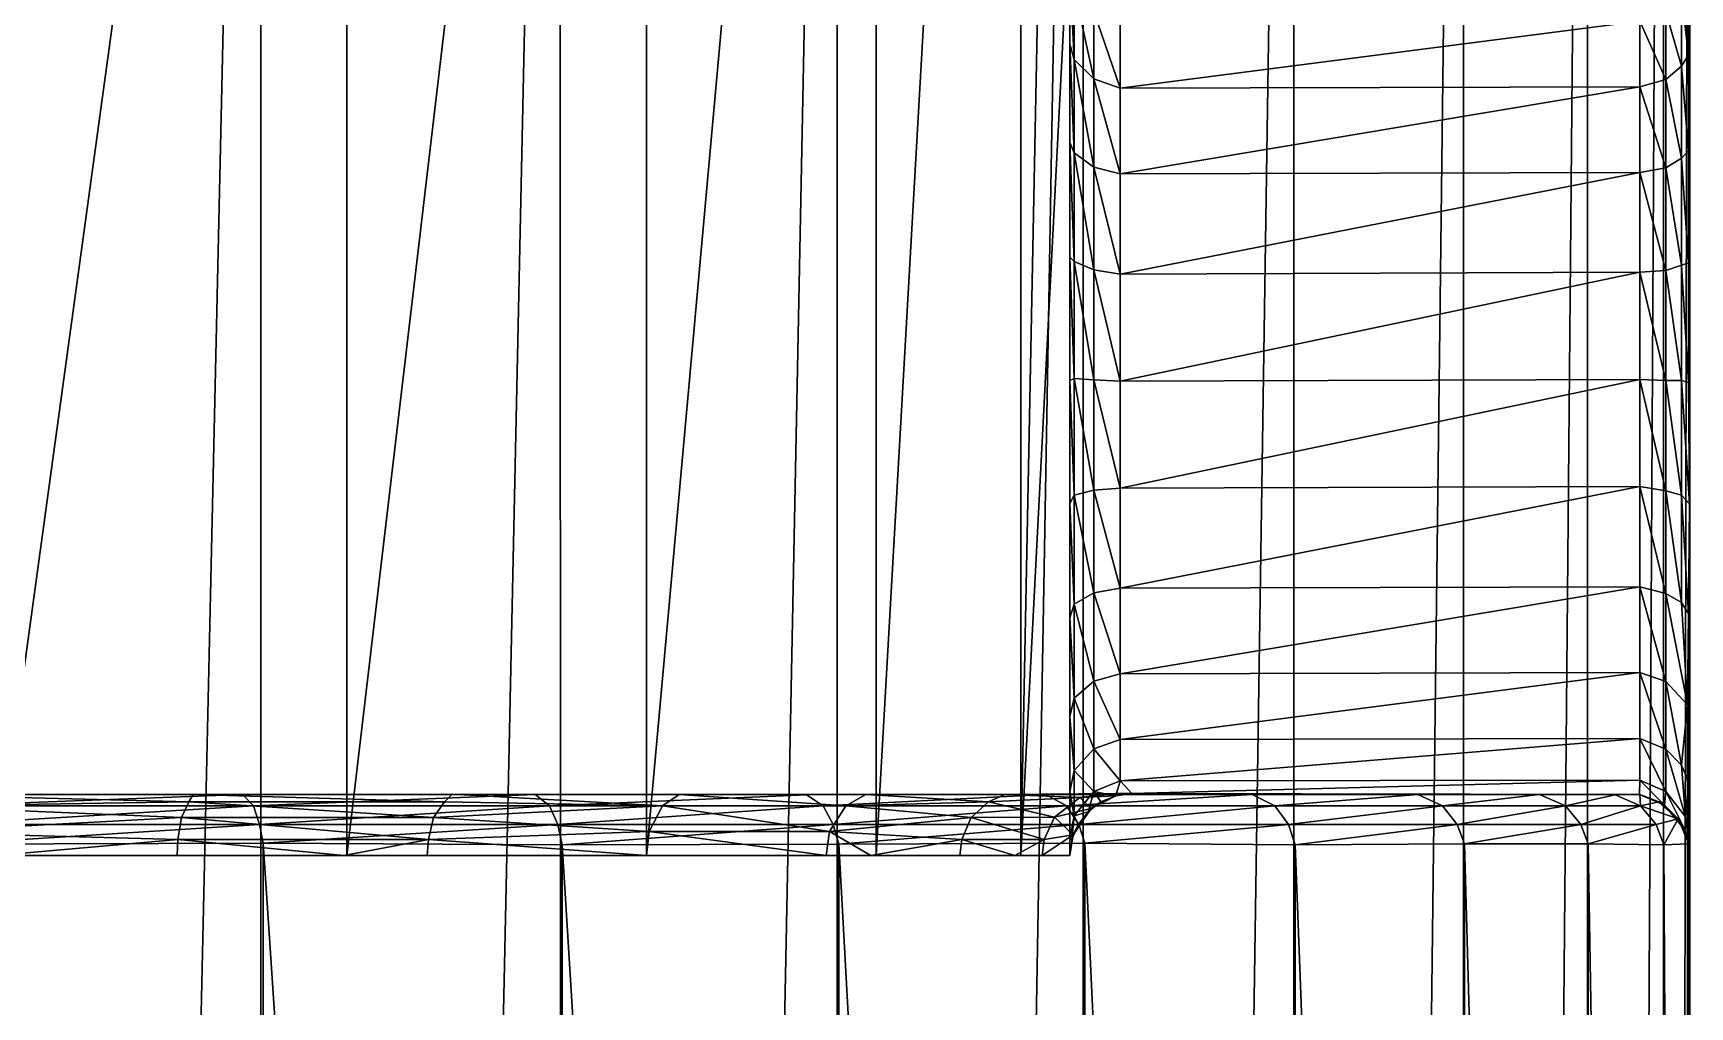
# Model space of a CAD drawing. Extents: x 1024.23 to 1033.17, y -779.2 to -772.4.
# Drawn here: x 1032.368 to 1033.17, y -773.703 to -773.232 of the extents above; entities that cross this region are included whole.
import ezdxf

# ---------------------------------------------------------------- set-up
doc = ezdxf.new("R2010")
doc.units = 0

msp = doc.modelspace()

# ---------------------------------------------------------------- linework, layer by layer
for points in [[(1032.52002, -772.400208, 2.893341), (1032.52002, -773.630188, 2.893341), (1032.351196, -773.630188, 2.823411)], [(1032.52002, -772.400208, 2.893341), (1032.351196, -773.630188, 2.823411), (1032.351196, -772.400208, 2.823411)], [(1032.665039, -772.400208, 3.004583), (1032.665039, -773.630188, 3.004583), (1032.52002, -773.630188, 2.893341)], [(1032.665039, -772.400208, 3.004583), (1032.52002, -773.630188, 2.893341), (1032.52002, -772.400208, 2.893341)], [(1032.776245, -772.400208, 3.149558), (1032.776245, -773.630188, 3.149558), (1032.665039, -773.630188, 3.004583)], [(1032.776245, -772.400208, 3.149558), (1032.665039, -773.630188, 3.004583), (1032.665039, -772.400208, 3.004583)], [(1032.846191, -772.400208, 3.318385), (1032.846191, -773.630188, 3.318385), (1032.776245, -773.630188, 3.149558)], [(1032.846191, -772.400208, 3.318385), (1032.776245, -773.630188, 3.149558), (1032.776245, -772.400208, 3.149558)], [(1032.869995, -772.430176, 3.499557), (1032.846191, -773.630188, 3.318385), (1032.846191, -772.400208, 3.318385)], [(1032.325806, -772.424988, 5.687001), (1032.327148, -779.175659, 5.686722), (1032.478149, -772.424438, 5.650414)], [(1032.478149, -772.424438, 5.650414), (1032.327148, -779.175659, 5.686722), (1032.479492, -779.176147, 5.64992)], [(1032.478149, -772.424438, 5.650414), (1032.479492, -779.176147, 5.64992), (1032.623169, -772.4245, 5.590468)], [(1032.623169, -772.4245, 5.590468), (1032.479492, -779.176147, 5.64992), (1032.624268, -779.175354, 5.590033)], [(1032.623169, -772.4245, 5.590468), (1032.624268, -779.175354, 5.590033), (1032.757202, -772.424988, 5.508614)], [(1032.757202, -772.424988, 5.508614), (1032.758179, -779.175659, 5.507812), (1032.876221, -772.424133, 5.406785)], [(1032.876221, -772.424133, 5.406785), (1032.758179, -779.175659, 5.507812), (1032.877197, -779.176147, 5.405822)], [(1032.876221, -772.424133, 5.406785), (1032.877197, -779.176147, 5.405822), (1032.978271, -772.424683, 5.287683)], [(1032.978271, -772.424683, 5.287683), (1032.877197, -779.176147, 5.405822), (1032.979004, -779.175354, 5.286726)], [(1032.978271, -772.424683, 5.287683), (1032.979004, -779.175354, 5.286726), (1033.060425, -772.424988, 5.15386)], [(1033.060425, -772.424988, 5.15386), (1033.060913, -779.175842, 5.152732), (1033.120361, -772.424133, 5.009064)], [(1033.120361, -772.424133, 5.009064), (1033.060913, -779.175842, 5.152732), (1033.12085, -779.175903, 5.007745)], [(1033.120361, -772.424133, 5.009064), (1033.12085, -779.175903, 5.007745), (1033.157227, -772.424683, 4.856637)], [(1033.157227, -772.424683, 4.856637), (1033.12085, -779.175903, 5.007745), (1033.157471, -779.175354, 4.855422)], [(1033.157227, -772.424683, 4.856637), (1033.157471, -779.175354, 4.855422), (1033.170044, -772.430176, 4.699555)], [(1032.757202, -772.424988, 5.508614), (1032.624268, -779.175354, 5.590033), (1032.758179, -779.175659, 5.507812)], [(1032.869995, -773.170166, 3.499557), (1032.846191, -773.630188, 3.318385), (1032.869995, -772.430176, 3.499557)], [(1033.060425, -772.424988, 5.15386), (1032.979004, -779.175354, 5.286726), (1033.060913, -779.175842, 5.152732)], [(1033.170044, -772.430176, 4.699555), (1033.157471, -779.175354, 4.855422), (1033.169922, -779.174377, 4.697008)], [(1033.169434, -773.343262, 3.916003), (1033.169434, -773.289124, 3.893894), (1033.170044, -772.430176, 4.699555)], [(1033.170044, -772.430176, 4.699555), (1033.169434, -773.289124, 3.893894), (1033.169434, -773.242615, 3.85854)], [(1033.170044, -772.430176, 4.699555), (1033.169434, -773.242615, 3.85854), (1033.169434, -773.206848, 3.812354)], [(1033.170044, -772.430176, 4.699555), (1033.1698, -773.460022, 3.916914), (1033.169434, -773.401184, 3.923361)], [(1033.170044, -772.430176, 4.699555), (1033.169434, -773.401184, 3.923361), (1033.169434, -773.343262, 3.916003)], [(1033.169922, -779.174377, 4.697008), (1033.1698, -773.460022, 3.916914), (1033.170044, -772.430176, 4.699555)], [(1032.869995, -773.170166, 3.499557), (1032.869995, -773.630188, 3.499557), (1032.846191, -773.630188, 3.318385)], [(1032.869995, -773.630188, 3.499557), (1032.869995, -773.170166, 3.499557), (1032.869995, -773.630188, 3.699557)], [(1032.869995, -773.630188, 3.699557), (1032.869995, -773.170166, 3.499557), (1032.869995, -773.170166, 3.699557)], [(1032.869995, -773.630188, 3.699557), (1032.869995, -773.170166, 3.699557), (1032.869995, -773.17804, 3.759085)], [(1032.869995, -773.17804, 3.759085), (1032.869995, -773.200989, 3.814557), (1032.869995, -773.630188, 3.699557)], [(1032.869995, -773.630188, 3.699557), (1032.869995, -773.200989, 3.814557), (1032.869995, -773.237549, 3.862192)], [(1032.869995, -773.237549, 3.862192), (1032.869995, -773.200989, 3.814557), (1032.87207, -773.244995, 3.853353)], [(1032.87207, -773.244995, 3.853353), (1032.869995, -773.200989, 3.814557), (1032.87207, -773.210449, 3.807946)], [(1032.87207, -773.244995, 3.853353), (1032.87207, -773.210449, 3.807946), (1032.881592, -773.254333, 3.845109)], [(1032.881592, -773.254333, 3.845109), (1032.87207, -773.210449, 3.807946), (1032.881592, -773.22168, 3.802413)], [(1033.169434, -773.206848, 3.812354), (1033.169434, -773.242615, 3.85854), (1033.166016, -773.213989, 3.807057)], [(1033.166016, -773.213989, 3.807057), (1033.166016, -773.248169, 3.851585), (1033.158447, -773.221863, 3.802722)], [(1033.166016, -773.213989, 3.807057), (1033.169434, -773.242615, 3.85854), (1033.166016, -773.248169, 3.851585)], [(1032.881592, -773.254333, 3.845109), (1032.881592, -773.22168, 3.802413), (1032.894287, -773.258728, 3.841599)], [(1032.894287, -773.258728, 3.841599), (1032.881592, -773.22168, 3.802413), (1032.894287, -773.226807, 3.800155)], [(1033.145752, -773.258118, 3.840983), (1032.894287, -773.258728, 3.841599), (1033.145752, -773.226379, 3.799402)], [(1033.145752, -773.226379, 3.799402), (1032.894287, -773.258728, 3.841599), (1032.894287, -773.226807, 3.800155)], [(1033.158447, -773.221863, 3.802722), (1033.158447, -773.254578, 3.845359), (1033.145752, -773.226379, 3.799402)], [(1033.145752, -773.226379, 3.799402), (1033.158447, -773.254578, 3.845359), (1033.145752, -773.258118, 3.840983)], [(1033.158447, -773.221863, 3.802722), (1033.166016, -773.248169, 3.851585), (1033.158447, -773.254578, 3.845359)], [(1032.869995, -773.630188, 3.699557), (1032.869995, -773.237549, 3.862192), (1032.869995, -773.285156, 3.898742)], [(1032.869995, -773.285156, 3.898742), (1032.869995, -773.237549, 3.862192), (1032.87207, -773.290039, 3.888279)], [(1032.87207, -773.290039, 3.888279), (1032.869995, -773.237549, 3.862192), (1032.87207, -773.244995, 3.853353)], [(1033.169434, -773.242615, 3.85854), (1033.169434, -773.289124, 3.893894), (1033.166016, -773.248169, 3.851585)], [(1032.87207, -773.290039, 3.888279), (1032.87207, -773.244995, 3.853353), (1032.881592, -773.296997, 3.877887)], [(1032.881592, -773.296997, 3.877887), (1032.87207, -773.244995, 3.853353), (1032.881592, -773.254333, 3.845109)], [(1033.166016, -773.248169, 3.851585), (1033.166016, -773.292664, 3.885752), (1033.158447, -773.254578, 3.845359)], [(1033.166016, -773.248169, 3.851585), (1033.169434, -773.289124, 3.893894), (1033.166016, -773.292664, 3.885752)], [(1032.881592, -773.296997, 3.877887), (1032.881592, -773.254333, 3.845109), (1032.894287, -773.300293, 3.873363)], [(1032.894287, -773.300293, 3.873363), (1032.881592, -773.254333, 3.845109), (1032.894287, -773.258728, 3.841599)], [(1033.145752, -773.299561, 3.872928), (1032.894287, -773.300293, 3.873363), (1033.145752, -773.258118, 3.840983)], [(1033.145752, -773.258118, 3.840983), (1032.894287, -773.300293, 3.873363), (1032.894287, -773.258728, 3.841599)], [(1033.158447, -773.254578, 3.845359), (1033.158447, -773.297302, 3.878065), (1033.145752, -773.258118, 3.840983)], [(1033.145752, -773.258118, 3.840983), (1033.158447, -773.297302, 3.878065), (1033.145752, -773.299561, 3.872928)], [(1033.158447, -773.254578, 3.845359), (1033.166016, -773.292664, 3.885752), (1033.158447, -773.297302, 3.878065)], [(1032.869995, -773.340637, 3.92172), (1032.869995, -773.630188, 3.699557), (1032.869995, -773.285156, 3.898742)], [(1032.869995, -773.340637, 3.92172), (1032.869995, -773.285156, 3.898742), (1032.87207, -773.342651, 3.910345)], [(1032.87207, -773.342651, 3.910345), (1032.869995, -773.285156, 3.898742), (1032.87207, -773.290039, 3.888279)], [(1032.87207, -773.342651, 3.910345), (1032.87207, -773.290039, 3.888279), (1032.881592, -773.34668, 3.898512)], [(1032.881592, -773.34668, 3.898512), (1032.87207, -773.290039, 3.888279), (1032.881592, -773.296997, 3.877887)], [(1033.169434, -773.289124, 3.893894), (1033.169434, -773.343262, 3.916003), (1033.166016, -773.292664, 3.885752)], [(1032.881592, -773.34668, 3.898512), (1032.881592, -773.296997, 3.877887), (1032.894287, -773.348755, 3.893283)], [(1032.894287, -773.348755, 3.893283), (1032.881592, -773.296997, 3.877887), (1032.894287, -773.300293, 3.873363)], [(1033.158447, -773.297302, 3.878065), (1033.158447, -773.346985, 3.898604), (1033.145752, -773.299561, 3.872928)], [(1033.166016, -773.292664, 3.885752), (1033.166016, -773.344482, 3.907231), (1033.158447, -773.297302, 3.878065)], [(1033.158447, -773.297302, 3.878065), (1033.166016, -773.344482, 3.907231), (1033.158447, -773.346985, 3.898604)], [(1033.166016, -773.292664, 3.885752), (1033.169434, -773.343262, 3.916003), (1033.166016, -773.344482, 3.907231)], [(1033.145752, -773.347839, 3.893057), (1032.894287, -773.348755, 3.893283), (1033.145752, -773.299561, 3.872928)], [(1033.145752, -773.299561, 3.872928), (1032.894287, -773.348755, 3.893283), (1032.894287, -773.300293, 3.873363)], [(1033.145752, -773.299561, 3.872928), (1033.158447, -773.346985, 3.898604), (1033.145752, -773.347839, 3.893057)], [(1032.869995, -773.622314, 3.759085), (1032.869995, -773.630188, 3.699557), (1032.869995, -773.340637, 3.92172)], [(1032.869995, -773.515137, 3.898742), (1032.869995, -773.340637, 3.92172), (1032.869995, -773.459717, 3.92172)], [(1032.869995, -773.459717, 3.92172), (1032.869995, -773.340637, 3.92172), (1032.869995, -773.400208, 3.929557)], [(1032.869995, -773.515137, 3.898742), (1032.869995, -773.562805, 3.862192), (1032.869995, -773.340637, 3.92172)], [(1032.869995, -773.340637, 3.92172), (1032.869995, -773.562805, 3.862192), (1032.869995, -773.599365, 3.814557)], [(1032.869995, -773.340637, 3.92172), (1032.869995, -773.599365, 3.814557), (1032.869995, -773.622314, 3.759085)], [(1032.869995, -773.400208, 3.929557), (1032.869995, -773.340637, 3.92172), (1032.87207, -773.399231, 3.918045)], [(1032.87207, -773.399231, 3.918045), (1032.869995, -773.340637, 3.92172), (1032.87207, -773.342651, 3.910345)], [(1032.87207, -773.399231, 3.918045), (1032.87207, -773.342651, 3.910345), (1032.881592, -773.400024, 3.905577)], [(1032.881592, -773.400024, 3.905577), (1032.87207, -773.342651, 3.910345), (1032.881592, -773.34668, 3.898512)], [(1032.881592, -773.400024, 3.905577), (1032.881592, -773.34668, 3.898512), (1032.894287, -773.400635, 3.9)], [(1032.894287, -773.400635, 3.9), (1032.881592, -773.34668, 3.898512), (1032.894287, -773.348755, 3.893283)], [(1033.166016, -773.344482, 3.907231), (1033.166016, -773.400208, 3.914557), (1033.158447, -773.346985, 3.898604)], [(1033.169434, -773.343262, 3.916003), (1033.169434, -773.401184, 3.923361), (1033.166016, -773.344482, 3.907231)], [(1033.166016, -773.344482, 3.907231), (1033.169434, -773.401184, 3.923361), (1033.166016, -773.400208, 3.914557)], [(1033.145752, -773.39978, 3.9), (1032.894287, -773.400635, 3.9), (1033.145752, -773.347839, 3.893057)], [(1033.145752, -773.347839, 3.893057), (1032.894287, -773.400635, 3.9), (1032.894287, -773.348755, 3.893283)], [(1033.158447, -773.346985, 3.898604), (1033.158447, -773.40033, 3.905577), (1033.145752, -773.347839, 3.893057)], [(1033.145752, -773.347839, 3.893057), (1033.158447, -773.40033, 3.905577), (1033.145752, -773.39978, 3.9)], [(1033.158447, -773.346985, 3.898604), (1033.166016, -773.400208, 3.914557), (1033.158447, -773.40033, 3.905577)], [(1032.87207, -773.45575, 3.910856), (1032.869995, -773.400208, 3.929557), (1032.87207, -773.399231, 3.918045)], [(1032.869995, -773.459717, 3.92172), (1032.869995, -773.400208, 3.929557), (1032.87207, -773.45575, 3.910856)], [(1032.87207, -773.45575, 3.910856), (1032.87207, -773.399231, 3.918045), (1032.881592, -773.453369, 3.898604)], [(1032.881592, -773.453369, 3.898604), (1032.87207, -773.399231, 3.918045), (1032.881592, -773.400024, 3.905577)], [(1032.881592, -773.453369, 3.898604), (1032.881592, -773.400024, 3.905577), (1032.894287, -773.452454, 3.893057)], [(1032.894287, -773.452454, 3.893057), (1032.881592, -773.400024, 3.905577), (1032.894287, -773.400635, 3.9)], [(1032.894287, -773.400635, 3.9), (1033.145752, -773.39978, 3.9), (1032.894287, -773.452454, 3.893057)], [(1032.894287, -773.452454, 3.893057), (1033.145752, -773.39978, 3.9), (1033.145752, -773.451599, 3.893283)], [(1033.158447, -773.40033, 3.905577), (1033.158447, -773.453674, 3.898512), (1033.145752, -773.39978, 3.9)], [(1033.145752, -773.39978, 3.9), (1033.158447, -773.453674, 3.898512), (1033.145752, -773.451599, 3.893283)], [(1033.166016, -773.400208, 3.914557), (1033.166016, -773.455811, 3.907231), (1033.158447, -773.40033, 3.905577)], [(1033.158447, -773.40033, 3.905577), (1033.166016, -773.455811, 3.907231), (1033.158447, -773.453674, 3.898512)], [(1033.169434, -773.401184, 3.923361), (1033.1698, -773.460022, 3.916914), (1033.166016, -773.400208, 3.914557)], [(1033.166016, -773.400208, 3.914557), (1033.1698, -773.460022, 3.916914), (1033.166016, -773.455811, 3.907231)], [(1032.87207, -773.508545, 3.889266), (1032.869995, -773.459717, 3.92172), (1032.87207, -773.45575, 3.910856)], [(1032.881592, -773.502991, 3.878066), (1032.87207, -773.45575, 3.910856), (1032.881592, -773.453369, 3.898604)], [(1032.87207, -773.508545, 3.889266), (1032.87207, -773.45575, 3.910856), (1032.881592, -773.502991, 3.878066)], [(1032.894287, -773.500793, 3.872928), (1032.881592, -773.453369, 3.898604), (1032.894287, -773.452454, 3.893057)], [(1032.881592, -773.502991, 3.878066), (1032.881592, -773.453369, 3.898604), (1032.894287, -773.500793, 3.872928)], [(1032.894287, -773.452454, 3.893057), (1033.145752, -773.451599, 3.893283), (1032.894287, -773.500793, 3.872928)], [(1032.894287, -773.500793, 3.872928), (1033.145752, -773.451599, 3.893283), (1033.145752, -773.500061, 3.873363)], [(1033.158447, -773.453674, 3.898512), (1033.158447, -773.503296, 3.877887), (1033.145752, -773.451599, 3.893283)], [(1033.145752, -773.451599, 3.893283), (1033.158447, -773.503296, 3.877887), (1033.145752, -773.500061, 3.873363)], [(1033.166016, -773.455811, 3.907231), (1033.166016, -773.50769, 3.885752), (1033.158447, -773.453674, 3.898512)], [(1033.158447, -773.453674, 3.898512), (1033.166016, -773.50769, 3.885752), (1033.158447, -773.503296, 3.877887)], [(1033.1698, -773.460022, 3.916914), (1033.169434, -773.513, 3.892862), (1033.166016, -773.455811, 3.907231)], [(1033.166016, -773.455811, 3.907231), (1033.169434, -773.513, 3.892862), (1033.166016, -773.50769, 3.885752)], [(1032.869995, -773.515137, 3.898742), (1032.869995, -773.459717, 3.92172), (1032.87207, -773.508545, 3.889266)], [(1033.169434, -773.513, 3.892862), (1033.1698, -773.460022, 3.916914), (1033.1698, -775.80603, 3.813481)], [(1033.1698, -775.80603, 3.813481), (1033.1698, -773.460022, 3.916914), (1033.169434, -775.842651, 3.85854)], [(1033.1698, -776.00177, 3.924861), (1033.169434, -775.943237, 3.916003), (1033.1698, -773.460022, 3.916914)], [(1033.1698, -773.460022, 3.916914), (1033.169434, -775.943237, 3.916003), (1033.169434, -775.88916, 3.893895)], [(1033.1698, -773.460022, 3.916914), (1033.169434, -775.88916, 3.893895), (1033.169434, -775.842651, 3.85854)], [(1033.169922, -779.174377, 4.697008), (1033.1698, -776.00177, 3.924861), (1033.1698, -773.460022, 3.916914)], [(1032.881592, -773.545715, 3.84536), (1032.87207, -773.508545, 3.889266), (1032.881592, -773.502991, 3.878066)], [(1032.894287, -773.542175, 3.840984), (1032.881592, -773.502991, 3.878066), (1032.894287, -773.500793, 3.872928)], [(1032.881592, -773.545715, 3.84536), (1032.881592, -773.502991, 3.878066), (1032.894287, -773.542175, 3.840984)], [(1032.894287, -773.500793, 3.872928), (1033.145752, -773.500061, 3.873363), (1032.894287, -773.542175, 3.840984)], [(1032.894287, -773.542175, 3.840984), (1033.145752, -773.500061, 3.873363), (1033.145752, -773.541565, 3.841599)], [(1033.158447, -773.503296, 3.877887), (1033.158447, -773.545959, 3.84511), (1033.145752, -773.500061, 3.873363)], [(1033.145752, -773.500061, 3.873363), (1033.158447, -773.545959, 3.84511), (1033.145752, -773.541565, 3.841599)], [(1033.166016, -773.50769, 3.885752), (1033.168823, -773.55719, 3.853808), (1033.158447, -773.503296, 3.877887)], [(1033.158447, -773.503296, 3.877887), (1033.168823, -773.55719, 3.853808), (1033.158447, -773.545959, 3.84511)], [(1032.87207, -773.554016, 3.85475), (1032.869995, -773.515137, 3.898742), (1032.87207, -773.508545, 3.889266)], [(1032.869995, -773.562805, 3.862192), (1032.869995, -773.515137, 3.898742), (1032.87207, -773.554016, 3.85475)], [(1032.87207, -773.554016, 3.85475), (1032.87207, -773.508545, 3.889266), (1032.881592, -773.545715, 3.84536)], [(1033.169434, -773.513, 3.892862), (1033.168823, -773.55719, 3.853808), (1033.166016, -773.50769, 3.885752)], [(1033.1698, -775.80603, 3.813481), (1033.168823, -773.55719, 3.853808), (1033.169434, -773.513, 3.892862)], [(1032.881592, -773.578491, 3.802723), (1032.87207, -773.554016, 3.85475), (1032.881592, -773.545715, 3.84536)], [(1032.894287, -773.573975, 3.799402), (1032.881592, -773.545715, 3.84536), (1032.894287, -773.542175, 3.840984)], [(1032.881592, -773.578491, 3.802723), (1032.881592, -773.545715, 3.84536), (1032.894287, -773.573975, 3.799402)], [(1032.894287, -773.542175, 3.840984), (1033.145752, -773.541565, 3.841599), (1032.894287, -773.573975, 3.799402)], [(1032.894287, -773.573975, 3.799402), (1033.145752, -773.541565, 3.841599), (1033.145752, -773.573547, 3.800155)], [(1033.158447, -773.545959, 3.84511), (1033.158447, -773.578674, 3.802413), (1033.145752, -773.541565, 3.841599)], [(1033.145752, -773.541565, 3.841599), (1033.158447, -773.578674, 3.802413), (1033.145752, -773.573547, 3.800155)], [(1033.168823, -773.55719, 3.853808), (1033.166016, -773.586365, 3.807057), (1033.158447, -773.545959, 3.84511)], [(1033.158447, -773.545959, 3.84511), (1033.166016, -773.586365, 3.807057), (1033.158447, -773.578674, 3.802413)], [(1032.87207, -773.588928, 3.809657), (1032.869995, -773.562805, 3.862192), (1032.87207, -773.554016, 3.85475)], [(1032.87207, -773.588928, 3.809657), (1032.87207, -773.554016, 3.85475), (1032.881592, -773.578491, 3.802723)], [(1032.869995, -773.599365, 3.814557), (1032.869995, -773.562805, 3.862192), (1032.87207, -773.588928, 3.809657)], [(1033.168823, -773.55719, 3.853808), (1033.169434, -773.594482, 3.810566), (1033.166016, -773.586365, 3.807057)], [(1033.1698, -775.80603, 3.813481), (1033.169434, -773.594482, 3.810566), (1033.168823, -773.55719, 3.853808)], [(1032.881592, -773.599121, 3.75305), (1032.87207, -773.588928, 3.809657), (1032.881592, -773.578491, 3.802723)], [(1032.894287, -773.593933, 3.751015), (1032.881592, -773.578491, 3.802723), (1032.894287, -773.573975, 3.799402)], [(1032.881592, -773.599121, 3.75305), (1032.881592, -773.578491, 3.802723), (1032.894287, -773.593933, 3.751015)], [(1032.894287, -773.573975, 3.799402), (1033.145752, -773.573547, 3.800155), (1032.894287, -773.593933, 3.751015)], [(1032.894287, -773.593933, 3.751015), (1033.145752, -773.573547, 3.800155), (1033.145752, -773.593689, 3.751856)], [(1033.158447, -773.578674, 3.802413), (1033.158447, -773.599182, 3.752708), (1033.145752, -773.573547, 3.800155)], [(1033.145752, -773.573547, 3.800155), (1033.158447, -773.599182, 3.752708), (1033.145752, -773.593689, 3.751856)], [(1033.166016, -773.586365, 3.807057), (1033.167969, -773.61145, 3.755153), (1033.158447, -773.578674, 3.802413)], [(1033.158447, -773.578674, 3.802413), (1033.167969, -773.61145, 3.755153), (1033.158447, -773.599182, 3.752708)], [(1033.169434, -773.594482, 3.810566), (1033.167969, -773.61145, 3.755153), (1033.166016, -773.586365, 3.807057)], [(1032.87207, -773.610962, 3.75706), (1032.869995, -773.599365, 3.814557), (1032.87207, -773.588928, 3.809657)], [(1032.87207, -773.610962, 3.75706), (1032.87207, -773.588928, 3.809657), (1032.881592, -773.599121, 3.75305)], [(1032.892212, -773.601196, 3.699557), (1032.881592, -773.599121, 3.75305), (1032.894287, -773.593933, 3.751015)], [(1032.892212, -773.601196, 3.699557), (1032.894287, -773.593933, 3.751015), (1032.900024, -773.600159, 3.699557)], [(1032.894287, -773.593933, 3.751015), (1033.145752, -773.593689, 3.751856), (1032.900024, -773.600159, 3.699557)], [(1032.900024, -773.600159, 3.699557), (1033.145752, -773.593689, 3.751856), (1033.14563, -773.600586, 3.700145)], [(1033.145752, -773.593689, 3.751856), (1033.157837, -773.605774, 3.699558), (1033.14563, -773.600586, 3.700145)], [(1033.158447, -773.599182, 3.752708), (1033.157837, -773.605774, 3.699558), (1033.145752, -773.593689, 3.751856)], [(1033.169434, -773.594482, 3.810566), (1033.170044, -773.627075, 3.74413), (1033.167969, -773.61145, 3.755153)], [(1033.170044, -773.627075, 3.74413), (1033.169434, -773.594482, 3.810566), (1033.1698, -775.80603, 3.813481)], [(1032.443604, -773.604187, 2.838985), (1032.310669, -773.600708, 2.78934), (1032.308594, -773.606323, 2.801836)], [(1032.310669, -773.600708, 2.78934), (1032.469482, -773.600647, 2.570938), (1032.31604, -773.600403, 2.53541)], [(1032.445557, -773.600647, 2.829747), (1032.469482, -773.600647, 2.570938), (1032.310669, -773.600708, 2.78934)], [(1032.445557, -773.600647, 2.829747), (1032.310669, -773.600708, 2.78934), (1032.443604, -773.604187, 2.838985)], [(1032.469482, -773.600647, 2.570938), (1032.323975, -773.60614, 2.523248), (1032.31604, -773.600403, 2.53541)], [(1032.469482, -773.600647, 2.570938), (1032.474854, -773.60614, 2.559357), (1032.323975, -773.60614, 2.523248)], [(1032.567261, -773.604187, 2.905057), (1032.445557, -773.600647, 2.829747), (1032.443604, -773.604187, 2.838985)], [(1032.571045, -773.600525, 2.895977), (1032.611084, -773.600647, 2.629219), (1032.445557, -773.600647, 2.829747)], [(1032.571045, -773.600525, 2.895977), (1032.445557, -773.600647, 2.829747), (1032.567261, -773.604187, 2.905057)], [(1032.445557, -773.600647, 2.829747), (1032.611084, -773.600647, 2.629219), (1032.469482, -773.600647, 2.570938)], [(1032.611084, -773.600647, 2.629219), (1032.474854, -773.60614, 2.559357), (1032.469482, -773.600647, 2.570938)], [(1032.611084, -773.600647, 2.629219), (1032.618164, -773.60614, 2.618617), (1032.474854, -773.60614, 2.559357)], [(1032.672852, -773.60614, 2.996006), (1032.571045, -773.600525, 2.895977), (1032.567261, -773.604187, 2.905057)], [(1032.680908, -773.600647, 2.986197), (1032.858398, -773.600647, 2.808109), (1032.571045, -773.600525, 2.895977)], [(1032.858398, -773.600647, 2.808109), (1032.742432, -773.600769, 2.708786), (1032.571045, -773.600525, 2.895977)], [(1032.571045, -773.600525, 2.895977), (1032.742432, -773.600769, 2.708786), (1032.611084, -773.600647, 2.629219)], [(1032.680908, -773.600647, 2.986197), (1032.571045, -773.600525, 2.895977), (1032.672852, -773.60614, 2.996006)], [(1032.742432, -773.600769, 2.708786), (1032.618164, -773.60614, 2.618617), (1032.611084, -773.600647, 2.629219)], [(1032.742432, -773.600769, 2.708786), (1032.750488, -773.60614, 2.699569), (1032.618164, -773.60614, 2.618617)], [(1032.761475, -773.60614, 3.10378), (1032.680908, -773.600647, 2.986197), (1032.672852, -773.60614, 2.996006)], [(1032.77124, -773.600647, 3.095739), (1032.95813, -773.600647, 2.924313), (1032.680908, -773.600647, 2.986197)], [(1032.680908, -773.600647, 2.986197), (1032.95813, -773.600647, 2.924313), (1032.858398, -773.600647, 2.808109)], [(1032.77124, -773.600647, 3.095739), (1032.680908, -773.600647, 2.986197), (1032.761475, -773.60614, 3.10378)], [(1032.858398, -773.600647, 2.808109), (1032.750488, -773.60614, 2.699569), (1032.742432, -773.600769, 2.708786)], [(1032.858398, -773.600647, 2.808109), (1032.868408, -773.60614, 2.80022), (1032.750488, -773.60614, 2.699569)], [(1032.761475, -773.60614, 3.10378), (1032.830566, -773.604187, 3.225939), (1032.77124, -773.600647, 3.095739)], [(1032.838501, -773.600647, 3.2208), (1033.03833, -773.600647, 3.054683), (1032.77124, -773.600647, 3.095739)], [(1032.77124, -773.600647, 3.095739), (1033.03833, -773.600647, 3.054683), (1032.95813, -773.600647, 2.924313)], [(1032.77124, -773.600647, 3.095739), (1032.830566, -773.604187, 3.225939), (1032.838501, -773.600647, 3.2208)], [(1032.874756, -773.602112, 3.358486), (1032.838501, -773.600647, 3.2208), (1032.830566, -773.604187, 3.225939)], [(1032.874756, -773.602112, 3.358486), (1032.830566, -773.604187, 3.225939), (1032.862549, -773.611511, 3.361587)], [(1032.891968, -773.600159, 3.38685), (1033.09729, -773.600647, 3.196005), (1032.838501, -773.600647, 3.2208)], [(1032.891968, -773.600159, 3.38685), (1032.838501, -773.600647, 3.2208), (1032.874756, -773.602112, 3.358486)], [(1032.838501, -773.600647, 3.2208), (1033.09729, -773.600647, 3.196005), (1033.03833, -773.600647, 3.054683)], [(1032.95813, -773.600647, 2.924313), (1032.868408, -773.60614, 2.80022), (1032.858398, -773.600647, 2.808109)], [(1032.880249, -773.607361, 3.499633), (1032.874756, -773.602112, 3.358486), (1032.862549, -773.611511, 3.361587)], [(1032.95813, -773.600647, 2.924313), (1032.969238, -773.60614, 2.918088), (1032.868408, -773.60614, 2.80022)], [(1032.869995, -773.622314, 3.759085), (1032.869995, -773.599365, 3.814557), (1032.87207, -773.610962, 3.75706)], [(1032.878784, -773.608948, 3.699557), (1032.87207, -773.610962, 3.75706), (1032.881592, -773.599121, 3.75305)], [(1032.892212, -773.601196, 3.499557), (1032.891968, -773.600159, 3.38685), (1032.874756, -773.602112, 3.358486)], [(1032.892212, -773.601196, 3.499557), (1032.874756, -773.602112, 3.358486), (1032.880249, -773.607361, 3.499633)], [(1032.878784, -773.608948, 3.699557), (1032.881592, -773.599121, 3.75305), (1032.88501, -773.604187, 3.699557)], [(1032.88501, -773.604187, 3.699557), (1032.892212, -773.601196, 3.499557), (1032.880249, -773.607361, 3.499633)], [(1032.88501, -773.604187, 3.699557), (1032.881592, -773.599121, 3.75305), (1032.892212, -773.601196, 3.699557)], [(1032.887085, -773.603333, 3.699557), (1032.892212, -773.601196, 3.499557), (1032.88501, -773.604187, 3.699557)], [(1032.892212, -773.601196, 3.699557), (1032.892212, -773.601196, 3.499557), (1032.887085, -773.603333, 3.699557)], [(1032.900024, -773.600159, 3.699557), (1033.14563, -773.600586, 3.700145), (1032.891968, -773.600159, 3.38685)], [(1032.891968, -773.600159, 3.38685), (1033.14563, -773.600586, 3.700145), (1033.145874, -773.600647, 3.499562)], [(1033.145874, -773.600647, 3.499562), (1033.133911, -773.600769, 3.345145), (1032.891968, -773.600159, 3.38685)], [(1032.891968, -773.600159, 3.38685), (1033.133911, -773.600769, 3.345145), (1033.09729, -773.600647, 3.196005)], [(1032.891968, -773.600159, 3.38685), (1032.892212, -773.601196, 3.499557), (1032.900024, -773.600159, 3.699557)], [(1032.900024, -773.600159, 3.699557), (1032.892212, -773.601196, 3.499557), (1032.893311, -773.601074, 3.699557)], [(1032.893311, -773.601074, 3.699557), (1032.892212, -773.601196, 3.499557), (1032.892212, -773.601196, 3.699557)], [(1033.03833, -773.600647, 3.054683), (1032.969238, -773.60614, 2.918088), (1032.95813, -773.600647, 2.924313)], [(1033.03833, -773.600647, 3.054683), (1033.050293, -773.60614, 3.050277), (1032.969238, -773.60614, 2.918088)], [(1033.09729, -773.600647, 3.196005), (1033.050293, -773.60614, 3.050277), (1033.03833, -773.600647, 3.054683)], [(1033.09729, -773.600647, 3.196005), (1033.109863, -773.60614, 3.193527), (1033.050293, -773.60614, 3.050277)], [(1033.133911, -773.600769, 3.345145), (1033.109863, -773.60614, 3.193527), (1033.09729, -773.600647, 3.196005)], [(1033.133911, -773.600769, 3.345145), (1033.146118, -773.60614, 3.344313), (1033.109863, -773.60614, 3.193527)], [(1033.145874, -773.600647, 3.499562), (1033.146118, -773.60614, 3.344313), (1033.133911, -773.600769, 3.345145)], [(1033.157837, -773.605774, 3.699558), (1033.145874, -773.600647, 3.499562), (1033.14563, -773.600586, 3.700145)], [(1033.157837, -773.605774, 3.699558), (1033.155029, -773.604187, 3.499557), (1033.145874, -773.600647, 3.499562)], [(1033.145874, -773.600647, 3.499562), (1033.155029, -773.604187, 3.499557), (1033.146118, -773.60614, 3.344313)], [(1033.158447, -773.599182, 3.752708), (1033.167725, -773.61792, 3.699567), (1033.157837, -773.605774, 3.699558)], [(1033.167969, -773.61145, 3.755153), (1033.167725, -773.61792, 3.699567), (1033.158447, -773.599182, 3.752708)], [(1032.439941, -773.611694, 2.847192), (1032.308594, -773.606323, 2.801836), (1032.306885, -773.618835, 2.811103)], [(1032.443604, -773.604187, 2.838985), (1032.308594, -773.606323, 2.801836), (1032.439941, -773.611694, 2.847192)], [(1032.474854, -773.60614, 2.559357), (1032.325806, -773.615173, 2.51584), (1032.323975, -773.60614, 2.523248)], [(1032.474854, -773.60614, 2.559357), (1032.477783, -773.615173, 2.552325), (1032.325806, -773.615173, 2.51584)], [(1032.562012, -773.611694, 2.912394), (1032.443604, -773.604187, 2.838985), (1032.439941, -773.611694, 2.847192)], [(1032.567261, -773.604187, 2.905057), (1032.443604, -773.604187, 2.838985), (1032.562012, -773.611694, 2.912394)], [(1032.618164, -773.60614, 2.618617), (1032.477783, -773.615173, 2.552325), (1032.474854, -773.60614, 2.559357)], [(1032.618164, -773.60614, 2.618617), (1032.622192, -773.615173, 2.612134), (1032.477783, -773.615173, 2.552325)], [(1032.672852, -773.60614, 2.996006), (1032.567261, -773.604187, 2.905057), (1032.562012, -773.611694, 2.912394)], [(1032.672852, -773.60614, 2.996006), (1032.562012, -773.611694, 2.912394), (1032.666382, -773.618591, 3.003047)], [(1032.750488, -773.60614, 2.699569), (1032.622192, -773.615173, 2.612134), (1032.618164, -773.60614, 2.618617)], [(1032.750488, -773.60614, 2.699569), (1032.755371, -773.615173, 2.693794), (1032.622192, -773.615173, 2.612134)], [(1032.753662, -773.618591, 3.109422), (1032.672852, -773.60614, 2.996006), (1032.666382, -773.618591, 3.003047)], [(1032.761475, -773.60614, 3.10378), (1032.672852, -773.60614, 2.996006), (1032.753662, -773.618591, 3.109422)], [(1032.868408, -773.60614, 2.80022), (1032.755371, -773.615173, 2.693794), (1032.750488, -773.60614, 2.699569)], [(1032.753662, -773.618591, 3.109422), (1032.822144, -773.611694, 3.229157), (1032.761475, -773.60614, 3.10378)], [(1032.868408, -773.60614, 2.80022), (1032.874268, -773.615173, 2.795294), (1032.755371, -773.615173, 2.693794)], [(1032.761475, -773.60614, 3.10378), (1032.822144, -773.611694, 3.229157), (1032.830566, -773.604187, 3.225939)], [(1032.862549, -773.611511, 3.361587), (1032.830566, -773.604187, 3.225939), (1032.822144, -773.611694, 3.229157)], [(1032.862549, -773.611511, 3.361587), (1032.822144, -773.611694, 3.229157), (1032.857544, -773.622375, 3.362795)], [(1032.871582, -773.620117, 3.499888), (1032.862549, -773.611511, 3.361587), (1032.857544, -773.622375, 3.362795)], [(1032.880249, -773.607361, 3.499633), (1032.862549, -773.611511, 3.361587), (1032.871582, -773.620117, 3.499888)], [(1032.969238, -773.60614, 2.918088), (1032.874268, -773.615173, 2.795294), (1032.868408, -773.60614, 2.80022)], [(1032.870972, -773.622375, 3.699557), (1032.869995, -773.622314, 3.759085), (1032.87207, -773.610962, 3.75706)], [(1032.870972, -773.622375, 3.699557), (1032.87207, -773.610962, 3.75706), (1032.874023, -773.615173, 3.699557)], [(1032.874023, -773.615173, 3.699557), (1032.880249, -773.607361, 3.499633), (1032.871582, -773.620117, 3.499888)], [(1032.874023, -773.615173, 3.699557), (1032.87207, -773.610962, 3.75706), (1032.878784, -773.608948, 3.699557)], [(1032.876831, -773.611572, 3.699557), (1032.880249, -773.607361, 3.499633), (1032.874023, -773.615173, 3.699557)], [(1032.969238, -773.60614, 2.918088), (1032.975708, -773.615173, 2.914135), (1032.874268, -773.615173, 2.795294)], [(1032.878784, -773.608948, 3.699557), (1032.880249, -773.607361, 3.499633), (1032.876831, -773.611572, 3.699557)], [(1032.88147, -773.606934, 3.699557), (1032.880249, -773.607361, 3.499633), (1032.878784, -773.608948, 3.699557)], [(1032.88501, -773.604187, 3.699557), (1032.880249, -773.607361, 3.499633), (1032.88147, -773.606934, 3.699557)], [(1033.050293, -773.60614, 3.050277), (1032.975708, -773.615173, 2.914135), (1032.969238, -773.60614, 2.918088)], [(1033.050293, -773.60614, 3.050277), (1033.057373, -773.615173, 3.047392), (1032.975708, -773.615173, 2.914135)], [(1033.109863, -773.60614, 3.193527), (1033.057373, -773.615173, 3.047392), (1033.050293, -773.60614, 3.050277)], [(1033.109863, -773.60614, 3.193527), (1033.11731, -773.615173, 3.191783), (1033.057373, -773.615173, 3.047392)], [(1033.146118, -773.60614, 3.344313), (1033.11731, -773.615173, 3.191783), (1033.109863, -773.60614, 3.193527)], [(1033.146118, -773.60614, 3.344313), (1033.153687, -773.615173, 3.343752), (1033.11731, -773.615173, 3.191783)], [(1033.155029, -773.604187, 3.499557), (1033.164429, -773.612366, 3.499558), (1033.146118, -773.60614, 3.344313)], [(1033.164429, -773.612366, 3.499558), (1033.153687, -773.615173, 3.343752), (1033.146118, -773.60614, 3.344313)], [(1033.157837, -773.605774, 3.699558), (1033.164429, -773.612366, 3.499558), (1033.155029, -773.604187, 3.499557)], [(1033.167725, -773.61792, 3.699567), (1033.164429, -773.612366, 3.499558), (1033.157837, -773.605774, 3.699558)], [(1033.167969, -773.61145, 3.755153), (1033.170044, -773.627075, 3.74413), (1033.167725, -773.61792, 3.699567)], [(1032.439941, -773.611694, 2.847192), (1032.306885, -773.618835, 2.811103), (1032.438232, -773.622375, 2.851899)], [(1032.350342, -773.630188, 2.826278), (1032.438232, -773.622375, 2.851899), (1032.306885, -773.618835, 2.811103)], [(1032.477783, -773.615173, 2.552325), (1032.327148, -773.624695, 2.512391), (1032.325806, -773.615173, 2.51584)], [(1032.477783, -773.615173, 2.552325), (1032.479492, -773.624207, 2.549193), (1032.327148, -773.624695, 2.512391)], [(1032.559448, -773.622375, 2.91668), (1032.439941, -773.611694, 2.847192), (1032.438232, -773.622375, 2.851899)], [(1032.562012, -773.611694, 2.912394), (1032.439941, -773.611694, 2.847192), (1032.559448, -773.622375, 2.91668)], [(1032.622192, -773.615173, 2.612134), (1032.479492, -773.624207, 2.549193), (1032.477783, -773.615173, 2.552325)], [(1032.622192, -773.615173, 2.612134), (1032.624268, -773.625, 2.60908), (1032.479492, -773.624207, 2.549193)], [(1032.666382, -773.618591, 3.003047), (1032.562012, -773.611694, 2.912394), (1032.559448, -773.622375, 2.91668)], [(1032.666382, -773.618591, 3.003047), (1032.559448, -773.622375, 2.91668), (1032.665039, -773.630188, 3.004583)], [(1032.755371, -773.615173, 2.693794), (1032.624268, -773.625, 2.60908), (1032.622192, -773.615173, 2.612134)], [(1032.755371, -773.615173, 2.693794), (1032.758179, -773.624695, 2.6913), (1032.624268, -773.625, 2.60908)], [(1032.751953, -773.630188, 3.110659), (1032.666382, -773.618591, 3.003047), (1032.665039, -773.630188, 3.004583)], [(1032.753662, -773.618591, 3.109422), (1032.666382, -773.618591, 3.003047), (1032.751953, -773.630188, 3.110659)], [(1032.751953, -773.630188, 3.110659), (1032.77356, -773.630188, 3.15097), (1032.753662, -773.618591, 3.109422)], [(1032.753662, -773.618591, 3.109422), (1032.817627, -773.622375, 3.231288), (1032.822144, -773.611694, 3.229157)], [(1032.753662, -773.618591, 3.109422), (1032.77356, -773.630188, 3.15097), (1032.817627, -773.622375, 3.231288)], [(1032.874268, -773.615173, 2.795294), (1032.758179, -773.624695, 2.6913), (1032.755371, -773.615173, 2.693794)], [(1032.874268, -773.615173, 2.795294), (1032.877197, -773.624207, 2.79329), (1032.758179, -773.624695, 2.6913)], [(1032.857544, -773.622375, 3.362795), (1032.822144, -773.611694, 3.229157), (1032.817627, -773.622375, 3.231288)], [(1032.873169, -773.617249, 3.699557), (1032.871582, -773.620117, 3.499888), (1032.870972, -773.622375, 3.699557)], [(1032.874023, -773.615173, 3.699557), (1032.871582, -773.620117, 3.499888), (1032.873169, -773.617249, 3.699557)], [(1032.975708, -773.615173, 2.914135), (1032.877197, -773.624207, 2.79329), (1032.874268, -773.615173, 2.795294)], [(1032.975708, -773.615173, 2.914135), (1032.979004, -773.625, 2.912387), (1032.877197, -773.624207, 2.79329)], [(1033.057373, -773.615173, 3.047392), (1032.979004, -773.625, 2.912387), (1032.975708, -773.615173, 2.914135)], [(1033.057373, -773.615173, 3.047392), (1033.060913, -773.624512, 3.046382), (1032.979004, -773.625, 2.912387)], [(1033.11731, -773.615173, 3.191783), (1033.060913, -773.624512, 3.046382), (1033.057373, -773.615173, 3.047392)], [(1033.11731, -773.615173, 3.191783), (1033.12085, -773.624451, 3.191369), (1033.060913, -773.624512, 3.046382)], [(1033.153687, -773.615173, 3.343752), (1033.12085, -773.624451, 3.191369), (1033.11731, -773.615173, 3.191783)], [(1033.153687, -773.615173, 3.343752), (1033.157471, -773.625, 3.34369), (1033.12085, -773.624451, 3.191369)], [(1033.164429, -773.612366, 3.499558), (1033.157471, -773.625, 3.34369), (1033.153687, -773.615173, 3.343752)], [(1033.164429, -773.612366, 3.499558), (1033.169556, -773.624512, 3.500543), (1033.157471, -773.625, 3.34369)], [(1033.167725, -773.61792, 3.699567), (1033.169556, -773.624512, 3.500543), (1033.164429, -773.612366, 3.499558)], [(1033.170044, -773.627075, 3.74413), (1033.169556, -773.624512, 3.500543), (1033.167725, -773.61792, 3.699567)], [(1032.325806, -775.77533, 2.512113), (1032.327148, -773.624695, 2.512391), (1032.478149, -775.77594, 2.548699)], [(1032.478149, -775.77594, 2.548699), (1032.327148, -773.624695, 2.512391), (1032.479492, -773.624207, 2.549193)], [(1032.437866, -773.630188, 2.852843), (1032.438232, -773.622375, 2.851899), (1032.350342, -773.630188, 2.826278)], [(1032.518555, -773.630188, 2.895983), (1032.438232, -773.622375, 2.851899), (1032.437866, -773.630188, 2.852843)], [(1032.559448, -773.622375, 2.91668), (1032.438232, -773.622375, 2.851899), (1032.518555, -773.630188, 2.895983)], [(1032.478149, -775.77594, 2.548699), (1032.479492, -773.624207, 2.549193), (1032.623169, -775.775818, 2.608645)], [(1032.623169, -775.775818, 2.608645), (1032.479492, -773.624207, 2.549193), (1032.624268, -773.625, 2.60908)], [(1032.518555, -773.630188, 2.895983), (1032.558838, -773.630188, 2.91753), (1032.559448, -773.622375, 2.91668)], [(1032.665039, -773.630188, 3.004583), (1032.559448, -773.622375, 2.91668), (1032.558838, -773.630188, 2.91753)], [(1032.623169, -775.775818, 2.608645), (1032.624268, -773.625, 2.60908), (1032.757202, -775.77533, 2.6905)], [(1032.757202, -775.77533, 2.6905), (1032.624268, -773.625, 2.60908), (1032.758179, -773.624695, 2.6913)], [(1032.757202, -775.77533, 2.6905), (1032.758179, -773.624695, 2.6913), (1032.876221, -775.776184, 2.792327)], [(1032.876221, -775.776184, 2.792327), (1032.758179, -773.624695, 2.6913), (1032.877197, -773.624207, 2.79329)], [(1032.77356, -773.630188, 3.15097), (1032.816772, -773.630188, 3.23168), (1032.817627, -773.622375, 3.231288)], [(1032.843262, -773.630188, 3.319254), (1032.817627, -773.622375, 3.231288), (1032.816772, -773.630188, 3.23168)], [(1032.857544, -773.622375, 3.362795), (1032.817627, -773.622375, 3.231288), (1032.843262, -773.630188, 3.319254)], [(1032.843262, -773.630188, 3.319254), (1032.856567, -773.630188, 3.362995), (1032.857544, -773.622375, 3.362795)], [(1032.871582, -773.620117, 3.499888), (1032.857544, -773.622375, 3.362795), (1032.856567, -773.630188, 3.362995)], [(1032.871582, -773.620117, 3.499888), (1032.856567, -773.630188, 3.362995), (1032.869995, -773.630188, 3.499557)], [(1032.87085, -773.623474, 3.699557), (1032.871582, -773.620117, 3.499888), (1032.869995, -773.630188, 3.499557)], [(1032.869995, -773.630188, 3.699557), (1032.869995, -773.622314, 3.759085), (1032.870972, -773.622375, 3.699557)], [(1032.87085, -773.623474, 3.699557), (1032.869995, -773.630188, 3.499557), (1032.869995, -773.630188, 3.699557)], [(1032.870972, -773.622375, 3.699557), (1032.871582, -773.620117, 3.499888), (1032.87085, -773.623474, 3.699557)], [(1032.876221, -775.776184, 2.792327), (1032.877197, -773.624207, 2.79329), (1032.978271, -775.775635, 2.91143)], [(1032.978271, -775.775635, 2.91143), (1032.877197, -773.624207, 2.79329), (1032.979004, -773.625, 2.912387)], [(1032.978271, -775.775635, 2.91143), (1032.979004, -773.625, 2.912387), (1033.060425, -775.77533, 3.045252)], [(1033.060425, -775.77533, 3.045252), (1032.979004, -773.625, 2.912387), (1033.060913, -773.624512, 3.046382)], [(1033.060425, -775.77533, 3.045252), (1033.060913, -773.624512, 3.046382), (1033.120361, -775.776184, 3.190049)], [(1033.120361, -775.776184, 3.190049), (1033.060913, -773.624512, 3.046382), (1033.12085, -773.624451, 3.191369)], [(1033.120361, -775.776184, 3.190049), (1033.12085, -773.624451, 3.191369), (1033.157227, -775.775635, 3.342476)], [(1033.157227, -775.775635, 3.342476), (1033.12085, -773.624451, 3.191369), (1033.157471, -773.625, 3.34369)], [(1033.157227, -775.775635, 3.342476), (1033.157471, -773.625, 3.34369), (1033.169556, -775.776062, 3.49859)], [(1033.169556, -775.776062, 3.49859), (1033.157471, -773.625, 3.34369), (1033.169556, -773.624512, 3.500543)], [(1033.170044, -775.773865, 3.743359), (1033.169556, -775.776062, 3.49859), (1033.169556, -773.624512, 3.500543)], [(1033.170044, -773.627075, 3.74413), (1033.170044, -775.773865, 3.743359), (1033.169556, -773.624512, 3.500543)], [(1033.1698, -775.80603, 3.813481), (1033.170044, -775.773865, 3.743359), (1033.170044, -773.627075, 3.74413)]]:
    msp.add_3dface(points)

doc.saveas('drawing.dxf')
